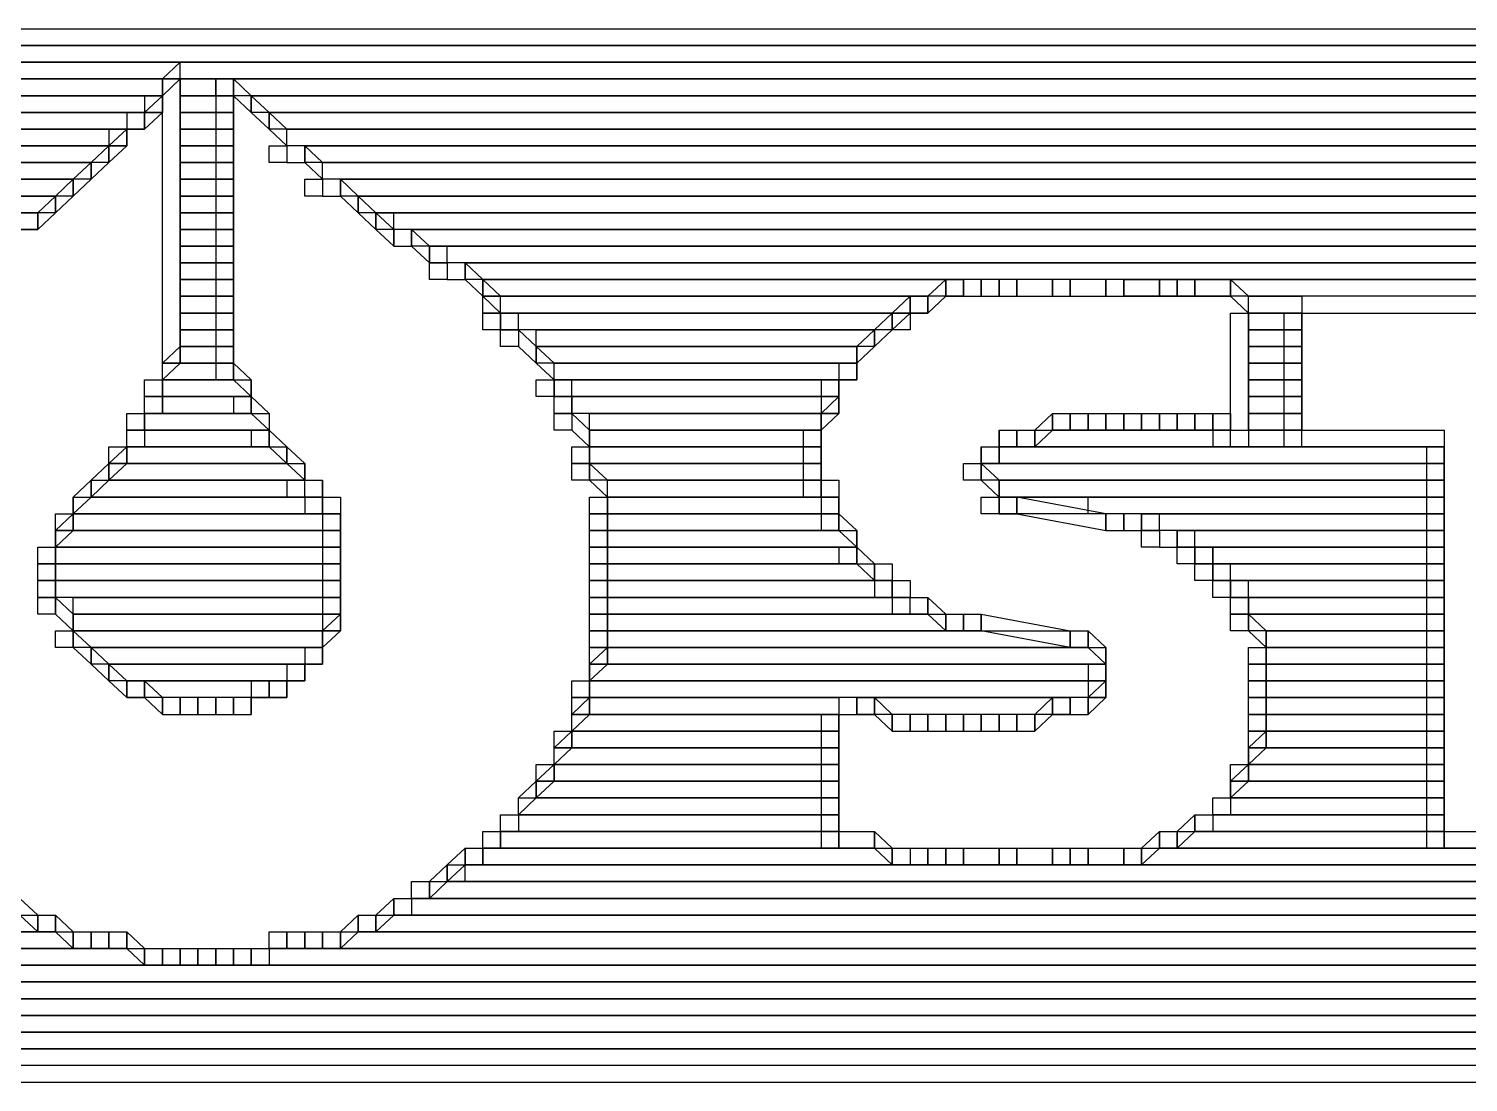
# Model space of a CAD drawing. Extents: x 0 to 841, y 0 to 594.
# Drawn here: x 665.33 to 682.17, y 97.95 to 110.28 of the extents above; entities that cross this region are included whole.
import ezdxf

# ---------------------------------------------------------------- set-up
doc = ezdxf.new("R2010")
doc.units = 0
doc.layers.add('1', color=7, linetype='Continuous')

msp = doc.modelspace()

# ---------------------------------------------------------------- linework, layer by layer
at = {"layer": '1'}
for points in [[(659.387, 110.283), (718.839, 110.283)], [(718.839, 110.087), (659.387, 110.087), (659.387, 110.283)], [(659.387, 110.087), (718.839, 110.087)], [(718.839, 109.891), (659.387, 109.891), (659.387, 110.087)], [(659.387, 109.891), (718.839, 109.891)], [(718.839, 109.695), (659.387, 109.695), (659.387, 109.891)], [(667.098, 109.891), (666.89, 109.695), (666.89, 109.499), (667.098, 109.695), (667.098, 109.891)], [(659.387, 109.695), (666.89, 109.695), (666.89, 109.499), (659.387, 109.499), (659.387, 109.695)], [(666.89, 106.366), (666.89, 109.695), (667.098, 109.695), (667.098, 106.366), (666.89, 106.366)], [(667.098, 109.695), (667.723, 109.695), (667.723, 109.499), (667.098, 109.499), (667.098, 109.695)], [(667.514, 109.499), (667.514, 109.695), (667.723, 109.695), (667.723, 109.499), (667.514, 109.499)], [(667.514, 109.695), (667.514, 106.366), (667.723, 106.366), (667.723, 109.695), (667.514, 109.695)], [(667.931, 109.499), (667.723, 109.695), (667.723, 109.499), (667.931, 109.304), (667.931, 109.499)], [(667.723, 109.695), (718.839, 109.695)], [(718.839, 109.499), (667.723, 109.499), (667.723, 109.695)], [(659.387, 109.499), (666.89, 109.499), (666.89, 109.304), (659.387, 109.304), (659.387, 109.499)], [(666.681, 109.499), (666.681, 109.304), (666.89, 109.304), (666.89, 109.499), (666.681, 109.499)], [(666.89, 109.499), (666.681, 109.304), (666.681, 109.108), (666.89, 109.304), (666.89, 109.499)], [(667.098, 109.499), (667.723, 109.499), (667.723, 109.304), (667.098, 109.304), (667.098, 109.499)], [(668.139, 109.304), (667.931, 109.499), (667.931, 109.304), (668.139, 109.108), (668.139, 109.304)], [(667.931, 109.499), (718.839, 109.499)], [(718.839, 109.304), (667.931, 109.304), (667.931, 109.499)], [(659.387, 109.304), (666.681, 109.304), (666.681, 109.108), (659.387, 109.108), (659.387, 109.304)], [(659.387, 109.304), (666.472, 109.304), (666.472, 109.108), (659.387, 109.108), (659.387, 109.304)], [(666.681, 109.304), (666.472, 109.304), (666.472, 109.108), (666.681, 109.108), (666.681, 109.304)], [(667.098, 109.304), (667.723, 109.304), (667.723, 109.108), (667.098, 109.108), (667.098, 109.304)], [(668.348, 109.108), (668.139, 109.304), (668.139, 109.108), (668.348, 108.912), (668.348, 109.108)], [(668.139, 109.304), (668.139, 109.304), (668.139, 109.108), (668.139, 109.108), (668.139, 109.304)], [(668.139, 109.304), (718.839, 109.304)], [(718.839, 109.108), (668.139, 109.108), (668.139, 109.304)], [(659.387, 109.108), (666.472, 109.108), (666.472, 108.912), (659.387, 108.912), (659.387, 109.108)], [(666.265, 109.108), (666.265, 108.912), (666.472, 108.912), (666.472, 109.108), (666.265, 109.108)], [(666.472, 109.108), (666.265, 108.912), (666.265, 108.717), (666.472, 108.912), (666.472, 109.108)], [(667.098, 109.108), (667.723, 109.108), (667.723, 108.912), (667.098, 108.912), (667.098, 109.108)], [(668.348, 109.108), (718.839, 109.108)], [(718.839, 108.912), (668.348, 108.912), (668.348, 109.108)], [(659.387, 108.912), (666.265, 108.912), (666.265, 108.717), (659.387, 108.717), (659.387, 108.912)], [(666.265, 108.912), (666.056, 108.717), (666.056, 108.52), (666.265, 108.717), (666.265, 108.912)], [(666.265, 108.912), (666.265, 108.912), (666.265, 108.717), (666.265, 108.717), (666.265, 108.912)], [(667.098, 108.912), (667.723, 108.912), (667.723, 108.717), (667.098, 108.717), (667.098, 108.912)], [(668.139, 108.717), (668.139, 108.912), (668.348, 108.912), (668.348, 108.717), (668.139, 108.717)], [(668.557, 108.912), (668.348, 108.912), (668.348, 108.717), (668.557, 108.717), (668.557, 108.912)], [(668.765, 108.717), (668.557, 108.912), (668.557, 108.717), (668.765, 108.52), (668.765, 108.717)], [(668.557, 108.912), (718.839, 108.912)], [(718.839, 108.717), (668.557, 108.717), (668.557, 108.912)], [(659.387, 108.717), (666.056, 108.717), (666.056, 108.52), (659.387, 108.52), (659.387, 108.717)], [(666.056, 108.717), (665.847, 108.52), (665.847, 108.324), (666.056, 108.52), (666.056, 108.717)], [(667.098, 108.717), (667.723, 108.717), (667.723, 108.52), (667.098, 108.52), (667.098, 108.717)], [(668.765, 108.717), (718.839, 108.717)], [(718.839, 108.52), (668.765, 108.52), (668.765, 108.717)], [(659.387, 108.52), (665.847, 108.52), (665.847, 108.324), (659.387, 108.324), (659.387, 108.52)], [(665.847, 108.52), (665.639, 108.324), (665.639, 108.129), (665.847, 108.324), (665.847, 108.52)], [(665.847, 108.52), (665.847, 108.52), (665.847, 108.324), (665.847, 108.324), (665.847, 108.52)], [(667.098, 108.52), (667.723, 108.52), (667.723, 108.324), (667.098, 108.324), (667.098, 108.52)], [(668.557, 108.324), (668.557, 108.52), (668.765, 108.52), (668.765, 108.324), (668.557, 108.324)], [(668.973, 108.52), (668.765, 108.52), (668.765, 108.324), (668.973, 108.324), (668.973, 108.52)], [(669.182, 108.324), (668.973, 108.52), (668.973, 108.324), (669.182, 108.129), (669.182, 108.324)], [(668.973, 108.52), (718.839, 108.52)], [(718.839, 108.324), (668.973, 108.324), (668.973, 108.52)], [(659.387, 108.324), (665.639, 108.324), (665.639, 108.129), (659.387, 108.129), (659.387, 108.324)], [(665.639, 108.324), (665.431, 108.129), (665.431, 107.933), (665.639, 108.129), (665.639, 108.324)], [(667.098, 108.324), (667.723, 108.324), (667.723, 108.129), (667.098, 108.129), (667.098, 108.324)], [(669.39, 108.129), (669.182, 108.324), (669.182, 108.129), (669.39, 107.933), (669.39, 108.129)], [(669.182, 108.324), (718.839, 108.324)], [(718.839, 108.129), (669.182, 108.129), (669.182, 108.324)], [(659.387, 108.129), (665.431, 108.129), (665.431, 107.933), (659.387, 107.933), (659.387, 108.129)], [(665.431, 108.129), (665.222, 108.129), (665.222, 107.933), (665.431, 107.933), (665.431, 108.129)], [(667.098, 108.129), (667.723, 108.129), (667.723, 107.933), (667.098, 107.933), (667.098, 108.129)], [(669.598, 107.933), (669.39, 108.129), (669.39, 107.933), (669.598, 107.737), (669.598, 107.933)], [(669.39, 108.129), (669.39, 108.129), (669.39, 107.933), (669.39, 107.933), (669.39, 108.129)], [(669.39, 108.129), (718.839, 108.129)], [(718.839, 107.933), (669.39, 107.933), (669.39, 108.129)], [(669.598, 108.129), (718.839, 108.129)], [(718.839, 107.933), (669.598, 107.933), (669.598, 108.129)], [(667.098, 107.933), (667.723, 107.933), (667.723, 107.737), (667.098, 107.737), (667.098, 107.933)], [(669.807, 107.933), (669.598, 107.933), (669.598, 107.737), (669.807, 107.737), (669.807, 107.933)], [(670.015, 107.737), (669.807, 107.933), (669.807, 107.737), (670.015, 107.541), (670.015, 107.737)], [(669.807, 107.933), (718.839, 107.933)], [(718.839, 107.737), (669.807, 107.737), (669.807, 107.933)], [(667.098, 107.737), (667.723, 107.737), (667.723, 107.541), (667.098, 107.541), (667.098, 107.737)], [(670.224, 107.737), (670.015, 107.737), (670.015, 107.541), (670.224, 107.541), (670.224, 107.737)], [(670.015, 107.737), (670.015, 107.737), (670.015, 107.541), (670.015, 107.541), (670.015, 107.737)], [(670.015, 107.737), (718.839, 107.737)], [(718.839, 107.541), (670.015, 107.541), (670.015, 107.737)], [(667.098, 107.541), (667.723, 107.541), (667.723, 107.346), (667.098, 107.346), (667.098, 107.541)], [(670.015, 107.346), (670.015, 107.541), (670.224, 107.541), (670.224, 107.346), (670.015, 107.346)], [(670.432, 107.541), (670.224, 107.541), (670.224, 107.346), (670.432, 107.346), (670.432, 107.541)], [(670.64, 107.346), (670.432, 107.541), (670.432, 107.346), (670.64, 107.15), (670.64, 107.346)], [(670.432, 107.541), (718.839, 107.541)], [(718.839, 107.346), (670.432, 107.346), (670.432, 107.541)], [(667.098, 107.346), (667.723, 107.346), (667.723, 107.15), (667.098, 107.15), (667.098, 107.346)], [(670.849, 107.15), (670.64, 107.346), (670.64, 107.15), (670.849, 106.954), (670.849, 107.15)], [(670.64, 107.346), (670.64, 107.346), (670.64, 107.15), (670.64, 107.15), (670.64, 107.346)], [(670.64, 107.346), (676.267, 107.346), (676.267, 107.15), (670.64, 107.15), (670.64, 107.346)], [(676.058, 107.346), (675.85, 107.15), (675.85, 106.954), (676.058, 107.15), (676.058, 107.346)], [(676.267, 107.346), (676.058, 107.346), (676.058, 107.15), (676.267, 107.15), (676.267, 107.346)], [(676.058, 107.346), (676.058, 107.346), (676.058, 107.15), (676.058, 107.15), (676.058, 107.346)], [(676.475, 107.346), (676.267, 107.346), (676.267, 107.15), (676.475, 107.15), (676.475, 107.346)], [(676.267, 107.346), (676.267, 107.346), (676.267, 107.15), (676.267, 107.15), (676.267, 107.346)], [(676.683, 107.346), (676.475, 107.346), (676.475, 107.15), (676.683, 107.15), (676.683, 107.346)], [(676.892, 107.346), (676.683, 107.346), (676.683, 107.15), (676.892, 107.15), (676.892, 107.346)], [(677.309, 107.346), (676.892, 107.346), (676.892, 107.15), (677.309, 107.15), (677.309, 107.346)], [(677.517, 107.346), (677.309, 107.346), (677.309, 107.15), (677.517, 107.15), (677.517, 107.346)], [(677.934, 107.346), (677.517, 107.346), (677.517, 107.15), (677.934, 107.15), (677.934, 107.346)], [(678.143, 107.346), (677.934, 107.346), (677.934, 107.15), (678.143, 107.15), (678.143, 107.346)], [(678.559, 107.346), (678.143, 107.346), (678.143, 107.15), (678.559, 107.15), (678.559, 107.346)], [(678.143, 107.346), (718.839, 107.346)], [(718.839, 107.15), (678.143, 107.15), (678.143, 107.346)], [(678.768, 107.346), (678.559, 107.346), (678.559, 107.15), (678.768, 107.15), (678.768, 107.346)], [(678.976, 107.346), (678.768, 107.346), (678.768, 107.15), (678.976, 107.15), (678.976, 107.346)], [(679.392, 107.346), (678.976, 107.346), (678.976, 107.15), (679.392, 107.15), (679.392, 107.346)], [(679.601, 107.15), (679.392, 107.346), (679.392, 107.15), (679.601, 106.954), (679.601, 107.15)], [(667.098, 107.15), (667.723, 107.15), (667.723, 106.954), (667.098, 106.954), (667.098, 107.15)], [(670.64, 107.15), (675.85, 107.15), (675.85, 106.954), (670.64, 106.954), (670.64, 107.15)], [(675.642, 107.15), (675.433, 106.954), (675.433, 106.758), (675.642, 106.954), (675.642, 107.15)], [(675.85, 107.15), (675.642, 107.15), (675.642, 106.954), (675.85, 106.954), (675.85, 107.15)], [(675.642, 107.15), (675.642, 107.15), (675.642, 106.954), (675.642, 106.954), (675.642, 107.15)], [(675.85, 107.15), (675.85, 107.15), (675.85, 106.954), (675.85, 106.954), (675.85, 107.15)], [(679.601, 107.15), (680.226, 107.15), (680.226, 106.954), (679.601, 106.954), (679.601, 107.15)], [(685.019, 107.15), (680.226, 107.15), (680.226, 106.954), (685.019, 106.954), (685.019, 107.15)], [(667.098, 106.954), (667.723, 106.954), (667.723, 106.758), (667.098, 106.758), (667.098, 106.954)], [(670.64, 106.758), (670.64, 106.954), (670.849, 106.954), (670.849, 106.758), (670.64, 106.758)], [(671.057, 106.954), (670.849, 106.954), (670.849, 106.758), (671.057, 106.758), (671.057, 106.954)], [(670.849, 106.954), (675.642, 106.954), (675.642, 106.758), (670.849, 106.758), (670.849, 106.954)], [(671.057, 106.954), (675.433, 106.954), (675.433, 106.758), (671.057, 106.758), (671.057, 106.954)], [(675.433, 106.954), (675.225, 106.758), (675.225, 106.562), (675.433, 106.758), (675.433, 106.954)], [(675.433, 106.954), (675.433, 106.954), (675.433, 106.758), (675.433, 106.758), (675.433, 106.954)], [(679.392, 105.387), (679.392, 106.954), (679.601, 106.954), (679.601, 105.387), (679.392, 105.387)], [(679.601, 106.954), (680.226, 106.954), (680.226, 106.758), (679.601, 106.758), (679.601, 106.954)], [(680.017, 106.954), (680.017, 105.387), (680.226, 105.387), (680.226, 106.954), (680.017, 106.954)], [(667.098, 106.758), (667.723, 106.758), (667.723, 106.562), (667.098, 106.562), (667.098, 106.758)], [(670.849, 106.562), (670.849, 106.758), (671.057, 106.758), (671.057, 106.562), (670.849, 106.562)], [(671.265, 106.562), (671.057, 106.758), (671.057, 106.562), (671.265, 106.366), (671.265, 106.562)], [(671.265, 106.758), (675.225, 106.758), (675.225, 106.562), (671.265, 106.562), (671.265, 106.758)], [(675.225, 106.758), (675.017, 106.562), (675.017, 106.366), (675.225, 106.562), (675.225, 106.758)], [(675.225, 106.758), (675.225, 106.758), (675.225, 106.562), (675.225, 106.562), (675.225, 106.758)], [(679.601, 106.758), (680.226, 106.758), (680.226, 106.562), (679.601, 106.562), (679.601, 106.758)], [(666.89, 106.366), (667.098, 106.562), (667.098, 106.366), (666.89, 106.17), (666.89, 106.366)], [(667.098, 106.562), (667.098, 106.562), (667.098, 106.366), (667.098, 106.366), (667.098, 106.562)], [(667.098, 106.562), (667.723, 106.562), (667.723, 106.366), (667.098, 106.366), (667.098, 106.562)], [(667.723, 106.562), (667.723, 106.562), (667.723, 106.366), (667.723, 106.366), (667.723, 106.562)], [(671.474, 106.366), (671.265, 106.562), (671.265, 106.366), (671.474, 106.17), (671.474, 106.366)], [(671.265, 106.562), (671.265, 106.562), (671.265, 106.366), (671.265, 106.366), (671.265, 106.562)], [(671.265, 106.562), (675.017, 106.562), (675.017, 106.366), (671.265, 106.366), (671.265, 106.562)], [(675.017, 106.562), (675.017, 106.562), (675.017, 106.366), (675.017, 106.366), (675.017, 106.562)], [(679.601, 106.562), (680.226, 106.562), (680.226, 106.366), (679.601, 106.366), (679.601, 106.562)], [(666.89, 106.366), (667.723, 106.366), (667.723, 106.17), (666.89, 106.17), (666.89, 106.366)], [(667.514, 106.366), (667.514, 106.17), (667.723, 106.17), (667.723, 106.366), (667.514, 106.366)], [(667.723, 106.366), (667.931, 106.17), (667.931, 105.975), (667.723, 106.17), (667.723, 106.366)], [(671.474, 106.366), (675.017, 106.366), (675.017, 106.17), (671.474, 106.17), (671.474, 106.366)], [(674.808, 106.366), (674.808, 106.17), (675.017, 106.17), (675.017, 106.366), (674.808, 106.366)], [(675.017, 106.366), (674.808, 106.366), (674.808, 106.17), (675.017, 106.17), (675.017, 106.366)], [(679.601, 106.366), (680.226, 106.366), (680.226, 106.17), (679.601, 106.17), (679.601, 106.366)], [(666.681, 105.975), (666.681, 106.17), (666.89, 106.17), (666.89, 105.975), (666.681, 105.975)], [(666.89, 106.17), (666.89, 106.17), (666.89, 105.975), (666.89, 105.975), (666.89, 106.17)], [(666.89, 106.17), (667.931, 106.17), (667.931, 105.975), (666.89, 105.975), (666.89, 106.17)], [(667.931, 106.17), (667.931, 106.17), (667.931, 105.975), (667.931, 105.975), (667.931, 106.17)], [(671.265, 105.975), (671.265, 106.17), (671.474, 106.17), (671.474, 105.975), (671.265, 105.975)], [(671.682, 106.17), (671.474, 106.17), (671.474, 105.975), (671.682, 105.975), (671.682, 106.17)], [(671.474, 106.17), (674.808, 106.17), (674.808, 105.975), (671.474, 105.975), (671.474, 106.17)], [(674.6, 106.17), (674.6, 105.975), (674.808, 105.975), (674.808, 106.17), (674.6, 106.17)], [(674.808, 106.17), (674.808, 106.17), (674.808, 105.975), (674.808, 105.975), (674.808, 106.17)], [(679.601, 106.17), (680.226, 106.17), (680.226, 105.975), (679.601, 105.975), (679.601, 106.17)], [(666.681, 105.975), (666.89, 105.975), (666.89, 105.779), (666.681, 105.779), (666.681, 105.975)], [(666.681, 105.779), (666.681, 105.975), (666.89, 105.975), (666.89, 105.779), (666.681, 105.779)], [(666.681, 105.975), (667.931, 105.975), (667.931, 105.779), (666.681, 105.779), (666.681, 105.975)], [(666.89, 105.975), (667.931, 105.975), (667.931, 105.779), (666.89, 105.779), (666.89, 105.975)], [(667.723, 105.975), (667.723, 105.779), (667.931, 105.779), (667.931, 105.975), (667.723, 105.975)], [(667.931, 105.975), (667.931, 105.975), (667.931, 105.779), (667.931, 105.779), (667.931, 105.975)], [(667.931, 105.975), (668.139, 105.779), (668.139, 105.583), (667.931, 105.779), (667.931, 105.975)], [(671.474, 105.779), (671.474, 105.975), (671.682, 105.975), (671.682, 105.779), (671.474, 105.779)], [(671.682, 105.975), (674.808, 105.975), (674.808, 105.779), (671.682, 105.779), (671.682, 105.975)], [(674.6, 105.975), (674.6, 105.779), (674.808, 105.779), (674.808, 105.975), (674.6, 105.975)], [(674.808, 105.975), (674.6, 105.779), (674.6, 105.583), (674.808, 105.779), (674.808, 105.975)], [(674.808, 105.975), (674.808, 105.975), (674.808, 105.779), (674.808, 105.779), (674.808, 105.975)], [(679.601, 105.975), (680.226, 105.975), (680.226, 105.779), (679.601, 105.779), (679.601, 105.975)], [(666.472, 105.583), (666.472, 105.779), (666.681, 105.779), (666.681, 105.583), (666.472, 105.583)], [(666.681, 105.779), (668.139, 105.779), (668.139, 105.583), (666.681, 105.583), (666.681, 105.779)], [(671.474, 105.583), (671.474, 105.779), (671.682, 105.779), (671.682, 105.583), (671.474, 105.583)], [(671.891, 105.583), (671.682, 105.779), (671.682, 105.583), (671.891, 105.387), (671.891, 105.583)], [(671.891, 105.779), (674.6, 105.779), (674.6, 105.583), (671.891, 105.583), (671.891, 105.779)], [(674.6, 105.779), (674.6, 105.779), (674.6, 105.583), (674.6, 105.583), (674.6, 105.779)], [(677.1, 105.583), (677.309, 105.779), (677.309, 105.583), (677.1, 105.387), (677.1, 105.583)], [(677.309, 105.779), (677.517, 105.779), (677.517, 105.583), (677.309, 105.583), (677.309, 105.779)], [(677.309, 105.779), (679.184, 105.779), (679.184, 105.583), (677.309, 105.583), (677.309, 105.779)], [(677.517, 105.779), (677.517, 105.779), (677.517, 105.583), (677.517, 105.583), (677.517, 105.779)], [(677.517, 105.779), (677.725, 105.779), (677.725, 105.583), (677.517, 105.583), (677.517, 105.779)], [(677.725, 105.779), (677.934, 105.779), (677.934, 105.583), (677.725, 105.583), (677.725, 105.779)], [(677.934, 105.779), (678.143, 105.779), (678.143, 105.583), (677.934, 105.583), (677.934, 105.779)], [(678.143, 105.779), (678.35, 105.779), (678.35, 105.583), (678.143, 105.583), (678.143, 105.779)], [(678.35, 105.779), (678.35, 105.779), (678.35, 105.583), (678.35, 105.583), (678.35, 105.779)], [(678.35, 105.779), (678.559, 105.779), (678.559, 105.583), (678.35, 105.583), (678.35, 105.779)], [(678.559, 105.779), (678.768, 105.779), (678.768, 105.583), (678.559, 105.583), (678.559, 105.779)], [(678.768, 105.779), (678.976, 105.779), (678.976, 105.583), (678.768, 105.583), (678.768, 105.779)], [(678.976, 105.779), (679.184, 105.779), (679.184, 105.583), (678.976, 105.583), (678.976, 105.779)], [(679.184, 105.779), (679.392, 105.779), (679.392, 105.583), (679.184, 105.583), (679.184, 105.779)], [(679.601, 105.779), (680.226, 105.779), (680.226, 105.583), (679.601, 105.583), (679.601, 105.779)], [(666.472, 105.583), (666.681, 105.583), (666.681, 105.387), (666.472, 105.387), (666.472, 105.583)], [(666.472, 105.387), (666.472, 105.583), (666.681, 105.583), (666.681, 105.387), (666.472, 105.387)], [(666.472, 105.583), (668.139, 105.583), (668.139, 105.387), (666.472, 105.387), (666.472, 105.583)], [(667.931, 105.583), (667.931, 105.387), (668.139, 105.387), (668.139, 105.583), (667.931, 105.583)], [(668.139, 105.583), (668.139, 105.583), (668.139, 105.387), (668.139, 105.387), (668.139, 105.583)], [(668.139, 105.583), (668.348, 105.387), (668.348, 105.191), (668.139, 105.387), (668.139, 105.583)], [(671.891, 105.583), (671.891, 105.583), (671.891, 105.387), (671.891, 105.387), (671.891, 105.583)], [(671.891, 105.583), (674.6, 105.583), (674.6, 105.387), (671.891, 105.387), (671.891, 105.583)], [(674.391, 105.583), (674.391, 105.387), (674.6, 105.387), (674.6, 105.583), (674.391, 105.583)], [(676.683, 105.583), (676.683, 105.583), (676.683, 105.387), (676.683, 105.387), (676.683, 105.583)], [(676.683, 105.583), (676.892, 105.583), (676.892, 105.387), (676.683, 105.387), (676.683, 105.583)], [(676.683, 105.583), (681.893, 105.583), (681.893, 105.387), (676.683, 105.387), (676.683, 105.583)], [(676.892, 105.583), (676.892, 105.583), (676.892, 105.387), (676.892, 105.387), (676.892, 105.583)], [(676.892, 105.583), (677.1, 105.583), (677.1, 105.387), (676.892, 105.387), (676.892, 105.583)], [(679.184, 105.583), (679.184, 105.387), (679.392, 105.387), (679.392, 105.583), (679.184, 105.583)], [(679.392, 105.583), (679.601, 105.583), (679.601, 105.387), (679.392, 105.387), (679.392, 105.583)], [(680.226, 105.583), (681.893, 105.583), (681.893, 105.387), (680.226, 105.387), (680.226, 105.583)], [(666.265, 105.191), (666.472, 105.387), (666.472, 105.191), (666.265, 104.995), (666.265, 105.191)], [(666.265, 105.191), (666.265, 105.387), (666.472, 105.387), (666.472, 105.191), (666.265, 105.191)], [(666.472, 105.387), (666.472, 105.387), (666.472, 105.191), (666.472, 105.191), (666.472, 105.387)], [(666.472, 105.387), (668.348, 105.387), (668.348, 105.191), (666.472, 105.191), (666.472, 105.387)], [(668.348, 105.387), (668.348, 105.387), (668.348, 105.191), (668.348, 105.191), (668.348, 105.387)], [(668.348, 105.387), (668.557, 105.191), (668.557, 104.995), (668.348, 105.191), (668.348, 105.387)], [(671.682, 105.191), (671.682, 105.387), (671.891, 105.387), (671.891, 105.191), (671.682, 105.191)], [(671.891, 105.387), (674.6, 105.387), (674.6, 105.191), (671.891, 105.191), (671.891, 105.387)], [(674.391, 105.387), (674.391, 105.191), (674.6, 105.191), (674.6, 105.387), (674.391, 105.387)], [(674.6, 105.387), (674.6, 105.387), (674.6, 105.191), (674.6, 105.191), (674.6, 105.387)], [(676.475, 105.387), (676.475, 105.387), (676.475, 105.191), (676.475, 105.191), (676.475, 105.387)], [(676.475, 105.387), (676.683, 105.387), (676.683, 105.191), (676.475, 105.191), (676.475, 105.387)], [(676.475, 105.191), (676.475, 105.387), (676.683, 105.387), (676.683, 105.191), (676.475, 105.191)], [(676.683, 105.387), (676.683, 105.387), (676.683, 105.191), (676.683, 105.191), (676.683, 105.387)], [(676.683, 105.387), (681.893, 105.387), (681.893, 105.191), (676.683, 105.191), (676.683, 105.387)], [(681.685, 105.387), (681.685, 100.687), (681.893, 100.687), (681.893, 105.387), (681.685, 105.387)], [(666.056, 104.995), (666.265, 105.191), (666.265, 104.995), (666.056, 104.799), (666.056, 104.995)], [(666.265, 105.191), (666.265, 105.191), (666.265, 104.995), (666.265, 104.995), (666.265, 105.191)], [(666.265, 105.191), (668.557, 105.191), (668.557, 104.995), (666.265, 104.995), (666.265, 105.191)], [(668.557, 105.191), (668.557, 105.191), (668.557, 104.995), (668.557, 104.995), (668.557, 105.191)], [(671.682, 104.995), (671.682, 105.191), (671.891, 105.191), (671.891, 104.995), (671.682, 104.995)], [(672.099, 104.995), (671.891, 105.191), (671.891, 104.995), (672.099, 104.799), (672.099, 104.995)], [(671.891, 105.191), (674.6, 105.191), (674.6, 104.995), (671.891, 104.995), (671.891, 105.191)], [(674.391, 105.191), (674.391, 104.995), (674.6, 104.995), (674.6, 105.191), (674.391, 105.191)], [(674.6, 105.191), (674.6, 105.191), (674.6, 104.995), (674.6, 104.995), (674.6, 105.191)], [(676.267, 104.995), (676.267, 105.191), (676.475, 105.191), (676.475, 104.995), (676.267, 104.995)], [(676.683, 104.995), (676.475, 105.191), (676.475, 104.995), (676.683, 104.799), (676.683, 104.995)], [(676.475, 105.191), (676.475, 105.191), (676.475, 104.995), (676.475, 104.995), (676.475, 105.191)], [(676.475, 105.191), (681.893, 105.191), (681.893, 104.995), (676.475, 104.995), (676.475, 105.191)], [(665.847, 104.799), (666.056, 104.995), (666.056, 104.799), (665.847, 104.604), (665.847, 104.799)], [(666.056, 104.995), (666.056, 104.995), (666.056, 104.799), (666.056, 104.799), (666.056, 104.995)], [(666.056, 104.995), (668.765, 104.995), (668.765, 104.799), (666.056, 104.799), (666.056, 104.995)], [(668.348, 104.995), (668.348, 104.799), (668.557, 104.799), (668.557, 104.995), (668.348, 104.995)], [(668.557, 104.995), (668.765, 104.995), (668.765, 104.799), (668.557, 104.799), (668.557, 104.995)], [(668.765, 104.995), (668.765, 104.995), (668.765, 104.799), (668.765, 104.799), (668.765, 104.995)], [(672.099, 104.995), (674.6, 104.995), (674.6, 104.799), (672.099, 104.799), (672.099, 104.995)], [(674.391, 104.995), (674.391, 104.799), (674.6, 104.799), (674.6, 104.995), (674.391, 104.995)], [(674.6, 104.995), (674.808, 104.995), (674.808, 104.799), (674.6, 104.799), (674.6, 104.995)], [(676.683, 104.995), (676.683, 104.995), (676.683, 104.799), (676.683, 104.799), (676.683, 104.995)], [(676.683, 104.995), (681.893, 104.995), (681.893, 104.799), (676.683, 104.799), (676.683, 104.995)], [(665.847, 104.799), (665.847, 104.799), (665.847, 104.604), (665.847, 104.604), (665.847, 104.799)], [(665.847, 104.799), (668.765, 104.799), (668.765, 104.604), (665.847, 104.604), (665.847, 104.799)], [(665.847, 104.799), (668.973, 104.799), (668.973, 104.604), (665.847, 104.604), (665.847, 104.799)], [(668.557, 104.799), (668.557, 104.604), (668.765, 104.604), (668.765, 104.799), (668.557, 104.799)], [(668.765, 104.799), (668.765, 104.799), (668.765, 104.604), (668.765, 104.604), (668.765, 104.799)], [(668.765, 104.799), (668.973, 104.799), (668.973, 104.604), (668.765, 104.604), (668.765, 104.799)], [(671.891, 104.604), (671.891, 104.799), (672.099, 104.799), (672.099, 104.604), (671.891, 104.604)], [(672.099, 104.799), (674.808, 104.799), (674.808, 104.604), (672.099, 104.604), (672.099, 104.799)], [(674.6, 104.799), (674.6, 104.604), (674.808, 104.604), (674.808, 104.799), (674.6, 104.799)], [(674.808, 104.799), (674.808, 104.799), (674.808, 104.604), (674.808, 104.604), (674.808, 104.799)], [(676.475, 104.604), (676.475, 104.799), (676.683, 104.799), (676.683, 104.604), (676.475, 104.604)], [(676.892, 104.799), (676.683, 104.799), (676.683, 104.604), (676.892, 104.604), (676.892, 104.799)], [(676.683, 104.799), (681.893, 104.799), (681.893, 104.604), (676.683, 104.604), (676.683, 104.799)], [(677.934, 104.604), (676.892, 104.799), (676.892, 104.604), (677.934, 104.408), (677.934, 104.604)], [(676.892, 104.799), (676.892, 104.799), (676.892, 104.604), (676.892, 104.604), (676.892, 104.799)], [(677.725, 104.799), (681.893, 104.799), (681.893, 104.604), (677.725, 104.604), (677.725, 104.799)], [(665.639, 104.408), (665.847, 104.604), (665.847, 104.408), (665.639, 104.212), (665.639, 104.408)], [(665.639, 104.408), (665.639, 104.604), (665.847, 104.604), (665.847, 104.408), (665.639, 104.408)], [(665.847, 104.604), (665.847, 104.604), (665.847, 104.408), (665.847, 104.408), (665.847, 104.604)], [(665.847, 104.604), (668.973, 104.604), (668.973, 104.408), (665.847, 104.408), (665.847, 104.604)], [(668.765, 104.604), (668.765, 104.408), (668.973, 104.408), (668.973, 104.604), (668.765, 104.604)], [(668.973, 104.604), (668.973, 104.604), (668.973, 104.408), (668.973, 104.408), (668.973, 104.604)], [(671.891, 104.408), (671.891, 104.604), (672.099, 104.604), (672.099, 104.408), (671.891, 104.408)], [(672.099, 104.604), (672.099, 104.604), (672.099, 104.408), (672.099, 104.408), (672.099, 104.604)], [(672.099, 104.604), (674.808, 104.604), (674.808, 104.408), (672.099, 104.408), (672.099, 104.604)], [(674.6, 104.604), (674.6, 104.408), (674.808, 104.408), (674.808, 104.604), (674.6, 104.604)], [(674.808, 104.604), (674.808, 104.604), (674.808, 104.408), (674.808, 104.408), (674.808, 104.604)], [(674.808, 104.604), (675.017, 104.408), (675.017, 104.212), (674.808, 104.408), (674.808, 104.604)], [(678.143, 104.604), (677.934, 104.604), (677.934, 104.408), (678.143, 104.408), (678.143, 104.604)], [(678.35, 104.604), (678.143, 104.604), (678.143, 104.408), (678.35, 104.408), (678.35, 104.604)], [(678.143, 104.604), (678.143, 104.604), (678.143, 104.408), (678.143, 104.408), (678.143, 104.604)], [(678.559, 104.604), (678.35, 104.604), (678.35, 104.408), (678.559, 104.408), (678.559, 104.604)], [(678.35, 104.604), (678.35, 104.604), (678.35, 104.408), (678.35, 104.408), (678.35, 104.604)], [(678.35, 104.604), (681.893, 104.604), (681.893, 104.408), (678.35, 104.408), (678.35, 104.604)], [(665.639, 104.408), (665.639, 104.408), (665.639, 104.212), (665.639, 104.212), (665.639, 104.408)], [(665.639, 104.408), (668.973, 104.408), (668.973, 104.212), (665.639, 104.212), (665.639, 104.408)], [(668.765, 104.408), (668.765, 104.212), (668.973, 104.212), (668.973, 104.408), (668.765, 104.408)], [(668.973, 104.408), (668.973, 104.408), (668.973, 104.212), (668.973, 104.212), (668.973, 104.408)], [(671.891, 104.212), (671.891, 104.408), (672.099, 104.408), (672.099, 104.212), (671.891, 104.212)], [(672.099, 104.408), (675.017, 104.408), (675.017, 104.212), (672.099, 104.212), (672.099, 104.408)], [(675.017, 104.408), (675.017, 104.408), (675.017, 104.212), (675.017, 104.212), (675.017, 104.408)], [(678.35, 104.212), (678.35, 104.408), (678.559, 104.408), (678.559, 104.212), (678.35, 104.212)], [(678.768, 104.408), (678.559, 104.408), (678.559, 104.212), (678.768, 104.212), (678.768, 104.408)], [(678.976, 104.408), (678.768, 104.408), (678.768, 104.212), (678.976, 104.212), (678.976, 104.408)], [(678.768, 104.408), (678.768, 104.408), (678.768, 104.212), (678.768, 104.212), (678.768, 104.408)], [(678.768, 104.408), (681.893, 104.408), (681.893, 104.212), (678.768, 104.212), (678.768, 104.408)], [(665.431, 104.017), (665.431, 104.212), (665.639, 104.212), (665.639, 104.017), (665.431, 104.017)], [(665.639, 104.212), (665.639, 104.212), (665.639, 104.017), (665.639, 104.017), (665.639, 104.212)], [(665.639, 104.212), (668.973, 104.212), (668.973, 104.017), (665.639, 104.017), (665.639, 104.212)], [(668.765, 104.212), (668.765, 104.017), (668.973, 104.017), (668.973, 104.212), (668.765, 104.212)], [(668.973, 104.212), (668.973, 104.212), (668.973, 104.017), (668.973, 104.017), (668.973, 104.212)], [(671.891, 104.017), (671.891, 104.212), (672.099, 104.212), (672.099, 104.017), (671.891, 104.017)], [(672.099, 104.212), (675.017, 104.212), (675.017, 104.017), (672.099, 104.017), (672.099, 104.212)], [(674.808, 104.212), (674.808, 104.017), (675.017, 104.017), (675.017, 104.212), (674.808, 104.212)], [(675.017, 104.212), (675.017, 104.212), (675.017, 104.017), (675.017, 104.017), (675.017, 104.212)], [(675.017, 104.212), (675.225, 104.017), (675.225, 103.82), (675.017, 104.017), (675.017, 104.212)], [(678.768, 104.017), (678.768, 104.212), (678.976, 104.212), (678.976, 104.017), (678.768, 104.017)], [(679.184, 104.212), (678.976, 104.212), (678.976, 104.017), (679.184, 104.017), (679.184, 104.212)], [(678.976, 104.212), (681.893, 104.212), (681.893, 104.017), (678.976, 104.017), (678.976, 104.212)], [(679.184, 104.212), (679.184, 104.212), (679.184, 104.017), (679.184, 104.017), (679.184, 104.212)], [(665.431, 103.82), (665.431, 104.017), (665.639, 104.017), (665.639, 103.82), (665.431, 103.82)], [(665.639, 104.017), (665.639, 104.017), (665.639, 103.82), (665.639, 103.82), (665.639, 104.017)], [(665.639, 104.017), (668.973, 104.017), (668.973, 103.82), (665.639, 103.82), (665.639, 104.017)], [(668.765, 104.017), (668.765, 103.82), (668.973, 103.82), (668.973, 104.017), (668.765, 104.017)], [(668.973, 104.017), (668.973, 104.017), (668.973, 103.82), (668.973, 103.82), (668.973, 104.017)], [(671.891, 103.82), (671.891, 104.017), (672.099, 104.017), (672.099, 103.82), (671.891, 103.82)], [(672.099, 104.017), (675.225, 104.017), (675.225, 103.82), (672.099, 103.82), (672.099, 104.017)], [(675.225, 104.017), (675.225, 104.017), (675.225, 103.82), (675.225, 103.82), (675.225, 104.017)], [(675.225, 104.017), (675.433, 104.017), (675.433, 103.82), (675.225, 103.82), (675.225, 104.017)], [(678.976, 103.82), (678.976, 104.017), (679.184, 104.017), (679.184, 103.82), (678.976, 103.82)], [(679.392, 104.017), (679.184, 104.017), (679.184, 103.82), (679.392, 103.82), (679.392, 104.017)], [(679.184, 104.017), (681.893, 104.017), (681.893, 103.82), (679.184, 103.82), (679.184, 104.017)], [(665.431, 103.624), (665.431, 103.82), (665.639, 103.82), (665.639, 103.624), (665.431, 103.624)], [(665.639, 103.82), (665.639, 103.82), (665.639, 103.624), (665.639, 103.624), (665.639, 103.82)], [(665.639, 103.82), (668.973, 103.82), (668.973, 103.624), (665.639, 103.624), (665.639, 103.82)], [(668.765, 103.82), (668.765, 103.624), (668.973, 103.624), (668.973, 103.82), (668.765, 103.82)], [(668.973, 103.82), (668.973, 103.82), (668.973, 103.624), (668.973, 103.624), (668.973, 103.82)], [(671.891, 103.624), (671.891, 103.82), (672.099, 103.82), (672.099, 103.624), (671.891, 103.624)], [(672.099, 103.82), (675.433, 103.82), (675.433, 103.624), (672.099, 103.624), (672.099, 103.82)], [(672.099, 103.82), (675.642, 103.82), (675.642, 103.624), (672.099, 103.624), (672.099, 103.82)], [(675.225, 103.82), (675.225, 103.624), (675.433, 103.624), (675.433, 103.82), (675.225, 103.82)], [(675.433, 103.82), (675.433, 103.82), (675.433, 103.624), (675.433, 103.624), (675.433, 103.82)], [(675.433, 103.82), (675.642, 103.82), (675.642, 103.624), (675.433, 103.624), (675.433, 103.82)], [(679.184, 103.624), (679.184, 103.82), (679.392, 103.82), (679.392, 103.624), (679.184, 103.624)], [(679.601, 103.82), (679.392, 103.82), (679.392, 103.624), (679.601, 103.624), (679.601, 103.82)], [(679.392, 103.82), (679.392, 103.82), (679.392, 103.624), (679.392, 103.624), (679.392, 103.82)], [(679.392, 103.82), (681.893, 103.82), (681.893, 103.624), (679.392, 103.624), (679.392, 103.82)], [(679.601, 103.82), (681.893, 103.82), (681.893, 103.624), (679.601, 103.624), (679.601, 103.82)], [(665.431, 103.428), (665.431, 103.624), (665.639, 103.624), (665.639, 103.428), (665.431, 103.428)], [(665.847, 103.428), (665.639, 103.624), (665.639, 103.428), (665.847, 103.233), (665.847, 103.428)], [(665.639, 103.624), (665.639, 103.624), (665.639, 103.428), (665.639, 103.428), (665.639, 103.624)], [(665.847, 103.624), (668.973, 103.624), (668.973, 103.428), (665.847, 103.428), (665.847, 103.624)], [(668.765, 103.624), (668.765, 103.428), (668.973, 103.428), (668.973, 103.624), (668.765, 103.624)], [(668.973, 103.624), (668.973, 103.624), (668.973, 103.428), (668.973, 103.428), (668.973, 103.624)], [(671.891, 103.428), (671.891, 103.624), (672.099, 103.624), (672.099, 103.428), (671.891, 103.428)], [(672.099, 103.624), (672.099, 103.624), (672.099, 103.428), (672.099, 103.428), (672.099, 103.624)], [(672.099, 103.624), (675.85, 103.624), (675.85, 103.428), (672.099, 103.428), (672.099, 103.624)], [(675.433, 103.624), (675.433, 103.428), (675.642, 103.428), (675.642, 103.624), (675.433, 103.624)], [(675.642, 103.624), (675.85, 103.624), (675.85, 103.428), (675.642, 103.428), (675.642, 103.624)], [(675.85, 103.624), (675.85, 103.624), (675.85, 103.428), (675.85, 103.428), (675.85, 103.624)], [(675.85, 103.624), (676.058, 103.428), (676.058, 103.233), (675.85, 103.428), (675.85, 103.624)], [(679.392, 103.428), (679.392, 103.624), (679.601, 103.624), (679.601, 103.428), (679.392, 103.428)], [(679.601, 103.624), (679.601, 103.624), (679.601, 103.428), (679.601, 103.428), (679.601, 103.624)], [(679.601, 103.624), (681.893, 103.624), (681.893, 103.428), (679.601, 103.428), (679.601, 103.624)], [(665.847, 103.428), (665.847, 103.428), (665.847, 103.233), (665.847, 103.233), (665.847, 103.428)], [(665.847, 103.428), (668.973, 103.428), (668.973, 103.233), (665.847, 103.233), (665.847, 103.428)], [(668.765, 103.428), (668.765, 103.233), (668.973, 103.233), (668.973, 103.428), (668.765, 103.428)], [(668.973, 103.428), (668.765, 103.233), (668.765, 103.037), (668.973, 103.233), (668.973, 103.428)], [(668.973, 103.428), (668.973, 103.428), (668.973, 103.233), (668.973, 103.233), (668.973, 103.428)], [(671.891, 103.233), (671.891, 103.428), (672.099, 103.428), (672.099, 103.233), (671.891, 103.233)], [(672.099, 103.428), (676.475, 103.428), (676.475, 103.233), (672.099, 103.233), (672.099, 103.428)], [(676.058, 103.428), (676.058, 103.428), (676.058, 103.233), (676.058, 103.233), (676.058, 103.428)], [(676.058, 103.428), (676.267, 103.428), (676.267, 103.233), (676.058, 103.233), (676.058, 103.428)], [(676.267, 103.428), (676.267, 103.428), (676.267, 103.233), (676.267, 103.233), (676.267, 103.428)], [(676.267, 103.428), (676.475, 103.428), (676.475, 103.233), (676.267, 103.233), (676.267, 103.428)], [(676.475, 103.428), (676.475, 103.428), (676.475, 103.233), (676.475, 103.233), (676.475, 103.428)], [(676.475, 103.428), (677.517, 103.233), (677.517, 103.037), (676.475, 103.233), (676.475, 103.428)], [(679.392, 103.233), (679.392, 103.428), (679.601, 103.428), (679.601, 103.233), (679.392, 103.233)], [(679.809, 103.233), (679.601, 103.428), (679.601, 103.233), (679.809, 103.037), (679.809, 103.233)], [(679.601, 103.428), (679.601, 103.428), (679.601, 103.233), (679.601, 103.233), (679.601, 103.428)], [(679.601, 103.428), (681.893, 103.428), (681.893, 103.233), (679.601, 103.233), (679.601, 103.428)], [(665.639, 103.037), (665.639, 103.233), (665.847, 103.233), (665.847, 103.037), (665.639, 103.037)], [(666.056, 103.037), (665.847, 103.233), (665.847, 103.037), (666.056, 102.841), (666.056, 103.037)], [(665.847, 103.233), (665.847, 103.233), (665.847, 103.037), (665.847, 103.037), (665.847, 103.233)], [(665.847, 103.233), (668.765, 103.233), (668.765, 103.037), (665.847, 103.037), (665.847, 103.233)], [(668.765, 103.233), (668.765, 103.233), (668.765, 103.037), (668.765, 103.037), (668.765, 103.233)], [(671.891, 103.037), (671.891, 103.233), (672.099, 103.233), (672.099, 103.037), (671.891, 103.037)], [(672.099, 103.233), (677.517, 103.233), (677.517, 103.037), (672.099, 103.037), (672.099, 103.233)], [(677.517, 103.233), (677.725, 103.233), (677.725, 103.037), (677.517, 103.037), (677.517, 103.233)], [(677.725, 103.233), (677.725, 103.233), (677.725, 103.037), (677.725, 103.037), (677.725, 103.233)], [(677.725, 103.233), (677.934, 103.037), (677.934, 102.841), (677.725, 103.037), (677.725, 103.233)], [(679.809, 103.233), (679.809, 103.233), (679.809, 103.037), (679.809, 103.037), (679.809, 103.233)], [(679.809, 103.233), (681.893, 103.233), (681.893, 103.037), (679.809, 103.037), (679.809, 103.233)], [(666.265, 102.841), (666.056, 103.037), (666.056, 102.841), (666.265, 102.646), (666.265, 102.841)], [(666.056, 103.037), (666.056, 103.037), (666.056, 102.841), (666.056, 102.841), (666.056, 103.037)], [(666.056, 103.037), (668.765, 103.037), (668.765, 102.841), (666.056, 102.841), (666.056, 103.037)], [(668.557, 103.037), (668.557, 102.841), (668.765, 102.841), (668.765, 103.037), (668.557, 103.037)], [(668.765, 103.037), (668.557, 103.037), (668.557, 102.841), (668.765, 102.841), (668.765, 103.037)], [(668.765, 103.037), (668.765, 103.037), (668.765, 102.841), (668.765, 102.841), (668.765, 103.037)], [(671.891, 102.841), (672.099, 103.037), (672.099, 102.841), (671.891, 102.646), (671.891, 102.841)], [(671.891, 102.841), (671.891, 103.037), (672.099, 103.037), (672.099, 102.841), (671.891, 102.841)], [(672.099, 103.037), (677.934, 103.037), (677.934, 102.841), (672.099, 102.841), (672.099, 103.037)], [(677.934, 103.037), (677.934, 103.037), (677.934, 102.841), (677.934, 102.841), (677.934, 103.037)], [(679.601, 102.841), (679.601, 103.037), (679.809, 103.037), (679.809, 102.841), (679.601, 102.841)], [(679.809, 103.037), (679.809, 103.037), (679.809, 102.841), (679.809, 102.841), (679.809, 103.037)], [(679.809, 103.037), (681.893, 103.037), (681.893, 102.841), (679.809, 102.841), (679.809, 103.037)], [(666.472, 102.646), (666.265, 102.841), (666.265, 102.646), (666.472, 102.45), (666.472, 102.646)], [(666.265, 102.841), (666.265, 102.841), (666.265, 102.646), (666.265, 102.646), (666.265, 102.841)], [(666.265, 102.841), (668.557, 102.841), (668.557, 102.646), (666.265, 102.646), (666.265, 102.841)], [(668.348, 102.841), (668.348, 102.646), (668.557, 102.646), (668.557, 102.841), (668.348, 102.841)], [(668.557, 102.841), (668.348, 102.841), (668.348, 102.646), (668.557, 102.646), (668.557, 102.841)], [(668.557, 102.841), (668.557, 102.841), (668.557, 102.646), (668.557, 102.646), (668.557, 102.841)], [(671.891, 102.841), (671.891, 102.841), (671.891, 102.646), (671.891, 102.646), (671.891, 102.841)], [(671.891, 102.841), (677.934, 102.841), (677.934, 102.646), (671.891, 102.646), (671.891, 102.841)], [(677.725, 102.841), (677.725, 102.646), (677.934, 102.646), (677.934, 102.841), (677.725, 102.841)], [(677.934, 102.841), (677.934, 102.841), (677.934, 102.646), (677.934, 102.646), (677.934, 102.841)], [(679.601, 102.646), (679.601, 102.841), (679.809, 102.841), (679.809, 102.646), (679.601, 102.646)], [(679.809, 102.841), (679.809, 102.841), (679.809, 102.646), (679.809, 102.646), (679.809, 102.841)], [(679.809, 102.841), (681.893, 102.841), (681.893, 102.646), (679.809, 102.646), (679.809, 102.841)], [(666.681, 102.646), (666.472, 102.646), (666.472, 102.45), (666.681, 102.45), (666.681, 102.646)], [(666.472, 102.646), (666.472, 102.646), (666.472, 102.45), (666.472, 102.45), (666.472, 102.646)], [(666.472, 102.646), (668.348, 102.646), (668.348, 102.45), (666.472, 102.45), (666.472, 102.646)], [(666.89, 102.45), (666.681, 102.646), (666.681, 102.45), (666.89, 102.254), (666.89, 102.45)], [(666.681, 102.646), (666.681, 102.646), (666.681, 102.45), (666.681, 102.45), (666.681, 102.646)], [(666.681, 102.646), (668.139, 102.646), (668.139, 102.45), (666.681, 102.45), (666.681, 102.646)], [(668.139, 102.646), (667.931, 102.646), (667.931, 102.45), (668.139, 102.45), (668.139, 102.646)], [(668.139, 102.646), (668.139, 102.45), (668.348, 102.45), (668.348, 102.646), (668.139, 102.646)], [(668.348, 102.646), (668.139, 102.646), (668.139, 102.45), (668.348, 102.45), (668.348, 102.646)], [(668.139, 102.646), (668.139, 102.646), (668.139, 102.45), (668.139, 102.45), (668.139, 102.646)], [(668.348, 102.646), (668.348, 102.646), (668.348, 102.45), (668.348, 102.45), (668.348, 102.646)], [(671.682, 102.45), (671.682, 102.646), (671.891, 102.646), (671.891, 102.45), (671.682, 102.45)], [(671.891, 102.646), (677.934, 102.646), (677.934, 102.45), (671.891, 102.45), (671.891, 102.646)], [(677.725, 102.646), (677.725, 102.45), (677.934, 102.45), (677.934, 102.646), (677.725, 102.646)], [(677.934, 102.646), (677.725, 102.45), (677.725, 102.254), (677.934, 102.45), (677.934, 102.646)], [(677.934, 102.646), (677.934, 102.646), (677.934, 102.45), (677.934, 102.45), (677.934, 102.646)], [(679.601, 102.45), (679.601, 102.646), (679.809, 102.646), (679.809, 102.45), (679.601, 102.45)], [(679.809, 102.646), (679.809, 102.646), (679.809, 102.45), (679.809, 102.45), (679.809, 102.646)], [(679.809, 102.646), (681.893, 102.646), (681.893, 102.45), (679.809, 102.45), (679.809, 102.646)], [(667.098, 102.45), (666.89, 102.45), (666.89, 102.254), (667.098, 102.254), (667.098, 102.45)], [(666.89, 102.45), (666.89, 102.45), (666.89, 102.254), (666.89, 102.254), (666.89, 102.45)], [(667.306, 102.45), (667.098, 102.45), (667.098, 102.254), (667.306, 102.254), (667.306, 102.45)], [(667.098, 102.45), (667.098, 102.45), (667.098, 102.254), (667.098, 102.254), (667.098, 102.45)], [(667.514, 102.45), (667.306, 102.45), (667.306, 102.254), (667.514, 102.254), (667.514, 102.45)], [(667.306, 102.45), (667.306, 102.45), (667.306, 102.254), (667.306, 102.254), (667.306, 102.45)], [(667.723, 102.45), (667.514, 102.45), (667.514, 102.254), (667.723, 102.254), (667.723, 102.45)], [(667.514, 102.45), (667.514, 102.45), (667.514, 102.254), (667.514, 102.254), (667.514, 102.45)], [(667.723, 102.45), (667.723, 102.254), (667.931, 102.254), (667.931, 102.45), (667.723, 102.45)], [(667.931, 102.45), (667.723, 102.45), (667.723, 102.254), (667.931, 102.254), (667.931, 102.45)], [(667.723, 102.45), (667.723, 102.45), (667.723, 102.254), (667.723, 102.254), (667.723, 102.45)], [(667.931, 102.45), (667.931, 102.45), (667.931, 102.254), (667.931, 102.254), (667.931, 102.45)], [(671.682, 102.254), (671.891, 102.45), (671.891, 102.254), (671.682, 102.058), (671.682, 102.254)], [(671.682, 102.254), (671.682, 102.45), (671.891, 102.45), (671.891, 102.254), (671.682, 102.254)], [(671.891, 102.45), (674.808, 102.45), (674.808, 102.254), (671.891, 102.254), (671.891, 102.45)], [(675.017, 102.45), (674.808, 102.45), (674.808, 102.254), (675.017, 102.254), (675.017, 102.45)], [(675.225, 102.45), (675.017, 102.45), (675.017, 102.254), (675.225, 102.254), (675.225, 102.45)], [(675.017, 102.45), (677.517, 102.45), (677.517, 102.254), (675.017, 102.254), (675.017, 102.45)], [(675.433, 102.254), (675.225, 102.45), (675.225, 102.254), (675.433, 102.058), (675.433, 102.254)], [(677.309, 102.45), (677.1, 102.254), (677.1, 102.058), (677.309, 102.254), (677.309, 102.45)], [(677.517, 102.45), (677.309, 102.45), (677.309, 102.254), (677.517, 102.254), (677.517, 102.45)], [(677.725, 102.45), (677.517, 102.45), (677.517, 102.254), (677.725, 102.254), (677.725, 102.45)], [(677.517, 102.45), (677.517, 102.45), (677.517, 102.254), (677.517, 102.254), (677.517, 102.45)], [(677.725, 102.45), (677.725, 102.45), (677.725, 102.254), (677.725, 102.254), (677.725, 102.45)], [(679.601, 102.254), (679.601, 102.45), (679.809, 102.45), (679.809, 102.254), (679.601, 102.254)], [(679.809, 102.45), (679.809, 102.45), (679.809, 102.254), (679.809, 102.254), (679.809, 102.45)], [(679.809, 102.45), (681.893, 102.45), (681.893, 102.254), (679.809, 102.254), (679.809, 102.45)], [(671.682, 102.254), (674.808, 102.254), (674.808, 102.058), (671.682, 102.058), (671.682, 102.254)], [(674.6, 102.254), (674.6, 100.687), (674.808, 100.687), (674.808, 102.254), (674.6, 102.254)], [(675.642, 102.254), (675.433, 102.254), (675.433, 102.058), (675.642, 102.058), (675.642, 102.254)], [(675.85, 102.254), (675.642, 102.254), (675.642, 102.058), (675.85, 102.058), (675.85, 102.254)], [(675.642, 102.254), (675.642, 102.254), (675.642, 102.058), (675.642, 102.058), (675.642, 102.254)], [(676.058, 102.254), (675.85, 102.254), (675.85, 102.058), (676.058, 102.058), (676.058, 102.254)], [(676.267, 102.254), (676.058, 102.254), (676.058, 102.058), (676.267, 102.058), (676.267, 102.254)], [(676.475, 102.254), (676.267, 102.254), (676.267, 102.058), (676.475, 102.058), (676.475, 102.254)], [(676.683, 102.254), (676.475, 102.254), (676.475, 102.058), (676.683, 102.058), (676.683, 102.254)], [(676.475, 102.254), (676.475, 102.254), (676.475, 102.058), (676.475, 102.058), (676.475, 102.254)], [(676.892, 102.254), (676.683, 102.254), (676.683, 102.058), (676.892, 102.058), (676.892, 102.254)], [(677.1, 102.254), (676.892, 102.254), (676.892, 102.058), (677.1, 102.058), (677.1, 102.254)], [(679.601, 102.058), (679.601, 102.254), (679.809, 102.254), (679.809, 102.058), (679.601, 102.058)], [(679.809, 102.254), (679.809, 102.254), (679.809, 102.058), (679.809, 102.058), (679.809, 102.254)], [(679.809, 102.254), (681.893, 102.254), (681.893, 102.058), (679.809, 102.058), (679.809, 102.254)], [(671.474, 101.862), (671.682, 102.058), (671.682, 101.862), (671.474, 101.666), (671.474, 101.862)], [(671.474, 101.862), (671.474, 102.058), (671.682, 102.058), (671.682, 101.862), (671.474, 101.862)], [(671.682, 102.058), (671.682, 102.058), (671.682, 101.862), (671.682, 101.862), (671.682, 102.058)], [(671.682, 102.058), (674.808, 102.058), (674.808, 101.862), (671.682, 101.862), (671.682, 102.058)], [(679.601, 101.862), (679.809, 102.058), (679.809, 101.862), (679.601, 101.666), (679.601, 101.862)], [(679.601, 101.862), (679.601, 102.058), (679.809, 102.058), (679.809, 101.862), (679.601, 101.862)], [(679.809, 102.058), (679.809, 102.058), (679.809, 101.862), (679.809, 101.862), (679.809, 102.058)], [(679.809, 102.058), (681.893, 102.058), (681.893, 101.862), (679.809, 101.862), (679.809, 102.058)], [(671.474, 101.862), (674.808, 101.862), (674.808, 101.666), (671.474, 101.666), (671.474, 101.862)], [(679.601, 101.862), (679.601, 101.862), (679.601, 101.666), (679.601, 101.666), (679.601, 101.862)], [(679.601, 101.862), (681.893, 101.862), (681.893, 101.666), (679.601, 101.666), (679.601, 101.862)], [(671.265, 101.47), (671.474, 101.666), (671.474, 101.47), (671.265, 101.275), (671.265, 101.47)], [(671.265, 101.47), (671.265, 101.666), (671.474, 101.666), (671.474, 101.47), (671.265, 101.47)], [(671.265, 101.666), (674.808, 101.666), (674.808, 101.47), (671.265, 101.47), (671.265, 101.666)], [(671.474, 101.666), (674.808, 101.666), (674.808, 101.47), (671.474, 101.47), (671.474, 101.666)], [(679.392, 101.47), (679.601, 101.666), (679.601, 101.47), (679.392, 101.275), (679.392, 101.47)], [(679.392, 101.47), (679.392, 101.666), (679.601, 101.666), (679.601, 101.47), (679.392, 101.47)], [(679.601, 101.666), (679.601, 101.666), (679.601, 101.47), (679.601, 101.47), (679.601, 101.666)], [(679.601, 101.666), (681.893, 101.666), (681.893, 101.47), (679.601, 101.47), (679.601, 101.666)], [(671.057, 101.275), (671.265, 101.47), (671.265, 101.275), (671.057, 101.079), (671.057, 101.275)], [(671.265, 101.47), (671.265, 101.47), (671.265, 101.275), (671.265, 101.275), (671.265, 101.47)], [(671.265, 101.47), (674.808, 101.47), (674.808, 101.275), (671.265, 101.275), (671.265, 101.47)], [(679.392, 101.47), (679.392, 101.47), (679.392, 101.275), (679.392, 101.275), (679.392, 101.47)], [(679.392, 101.47), (681.893, 101.47), (681.893, 101.275), (679.392, 101.275), (679.392, 101.47)], [(671.057, 101.275), (674.808, 101.275), (674.808, 101.079), (671.057, 101.079), (671.057, 101.275)], [(679.184, 101.275), (679.392, 101.275), (679.392, 101.079), (679.184, 101.079), (679.184, 101.275)], [(679.184, 101.079), (679.184, 101.275), (679.392, 101.275), (679.392, 101.079), (679.184, 101.079)], [(679.184, 101.275), (681.893, 101.275), (681.893, 101.079), (679.184, 101.079), (679.184, 101.275)], [(670.849, 101.079), (671.057, 101.079), (671.057, 100.883), (670.849, 100.883), (670.849, 101.079)], [(670.849, 100.883), (670.849, 101.079), (671.057, 101.079), (671.057, 100.883), (670.849, 100.883)], [(670.849, 101.079), (674.808, 101.079), (674.808, 100.883), (670.849, 100.883), (670.849, 101.079)], [(678.768, 100.883), (678.976, 101.079), (678.976, 100.883), (678.768, 100.687), (678.768, 100.883)], [(678.976, 101.079), (678.976, 101.079), (678.976, 100.883), (678.976, 100.883), (678.976, 101.079)], [(678.976, 101.079), (679.184, 101.079), (679.184, 100.883), (678.976, 100.883), (678.976, 101.079)], [(678.976, 100.883), (678.976, 101.079), (679.184, 101.079), (679.184, 100.883), (678.976, 100.883)], [(678.976, 101.079), (681.893, 101.079), (681.893, 100.883), (678.976, 100.883), (678.976, 101.079)], [(670.64, 100.883), (670.849, 100.883), (670.849, 100.687), (670.64, 100.687), (670.64, 100.883)], [(670.64, 100.687), (670.64, 100.883), (670.849, 100.883), (670.849, 100.687), (670.64, 100.687)], [(670.849, 100.883), (674.808, 100.883), (674.808, 100.687), (670.849, 100.687), (670.849, 100.883)], [(674.808, 100.883), (675.225, 100.883), (675.225, 100.687), (674.808, 100.687), (674.808, 100.883)], [(675.225, 100.883), (675.433, 100.687), (675.433, 100.491), (675.225, 100.687), (675.225, 100.883)], [(678.35, 100.687), (678.559, 100.883), (678.559, 100.687), (678.35, 100.491), (678.35, 100.687)], [(678.559, 100.883), (678.559, 100.883), (678.559, 100.687), (678.559, 100.687), (678.559, 100.883)], [(678.559, 100.883), (678.768, 100.883), (678.768, 100.687), (678.559, 100.687), (678.559, 100.883)], [(678.768, 100.883), (678.768, 100.883), (678.768, 100.687), (678.768, 100.687), (678.768, 100.883)], [(678.768, 100.883), (681.893, 100.883), (681.893, 100.687), (678.768, 100.687), (678.768, 100.883)], [(681.893, 100.883), (683.56, 100.883), (683.56, 100.687), (681.893, 100.687), (681.893, 100.883)], [(670.224, 100.491), (670.432, 100.687), (670.432, 100.491), (670.224, 100.295), (670.224, 100.491)], [(670.432, 100.687), (670.64, 100.687), (670.64, 100.491), (670.432, 100.491), (670.432, 100.687)], [(670.432, 100.491), (670.432, 100.687), (670.64, 100.687), (670.64, 100.491), (670.432, 100.491)], [(670.64, 100.687), (675.642, 100.687), (675.642, 100.491), (670.64, 100.491), (670.64, 100.687)], [(675.433, 100.687), (675.85, 100.687), (675.85, 100.491), (675.433, 100.491), (675.433, 100.687)], [(675.85, 100.687), (676.058, 100.687), (676.058, 100.491), (675.85, 100.491), (675.85, 100.687)], [(676.058, 100.687), (676.267, 100.687), (676.267, 100.491), (676.058, 100.491), (676.058, 100.687)], [(676.267, 100.687), (676.683, 100.687), (676.683, 100.491), (676.267, 100.491), (676.267, 100.687)], [(676.683, 100.687), (676.892, 100.687), (676.892, 100.491), (676.683, 100.491), (676.683, 100.687)], [(676.892, 100.687), (677.309, 100.687), (677.309, 100.491), (676.892, 100.491), (676.892, 100.687)], [(677.309, 100.687), (677.517, 100.687), (677.517, 100.491), (677.309, 100.491), (677.309, 100.687)], [(677.517, 100.687), (677.725, 100.687), (677.725, 100.491), (677.517, 100.491), (677.517, 100.687)], [(677.725, 100.687), (678.143, 100.687), (678.143, 100.491), (677.725, 100.491), (677.725, 100.687)], [(678.143, 100.687), (678.143, 100.687), (678.143, 100.491), (678.143, 100.491), (678.143, 100.687)], [(678.143, 100.687), (678.35, 100.687), (678.35, 100.491), (678.143, 100.491), (678.143, 100.687)], [(678.35, 100.687), (678.35, 100.687), (678.35, 100.491), (678.35, 100.491), (678.35, 100.687)], [(678.35, 100.687), (718.839, 100.687)], [(718.839, 100.491), (678.35, 100.491), (678.35, 100.687)], [(670.015, 100.295), (670.224, 100.491), (670.224, 100.295), (670.015, 100.099), (670.015, 100.295)], [(670.224, 100.491), (670.224, 100.491), (670.224, 100.295), (670.224, 100.295), (670.224, 100.491)], [(670.224, 100.491), (718.839, 100.491)], [(718.839, 100.295), (670.224, 100.295), (670.224, 100.491)], [(670.432, 100.491), (718.839, 100.491)], [(718.839, 100.295), (670.432, 100.295), (670.432, 100.491)], [(669.807, 100.295), (670.015, 100.295), (670.015, 100.099), (669.807, 100.099), (669.807, 100.295)], [(669.807, 100.295), (718.839, 100.295)], [(718.839, 100.099), (669.807, 100.099), (669.807, 100.295)], [(665.222, 100.099), (665.431, 99.904), (665.431, 99.708), (665.222, 99.904), (665.222, 100.099)], [(669.39, 99.904), (669.598, 100.099), (669.598, 99.904), (669.39, 99.708), (669.39, 99.904)], [(669.598, 100.099), (669.807, 100.099), (669.807, 99.904), (669.598, 99.904), (669.598, 100.099)], [(669.598, 99.904), (669.598, 100.099), (669.807, 100.099), (669.807, 99.904), (669.598, 99.904)], [(669.598, 100.099), (718.839, 100.099)], [(718.839, 99.904), (669.598, 99.904), (669.598, 100.099)], [(659.387, 99.904), (665.431, 99.904), (665.431, 99.708), (659.387, 99.708), (659.387, 99.904)], [(665.431, 99.904), (665.431, 99.904), (665.431, 99.708), (665.431, 99.708), (665.431, 99.904)], [(665.431, 99.904), (665.639, 99.904), (665.639, 99.708), (665.431, 99.708), (665.431, 99.904)], [(665.639, 99.904), (665.847, 99.708), (665.847, 99.512), (665.639, 99.708), (665.639, 99.904)], [(668.973, 99.708), (669.182, 99.904), (669.182, 99.708), (668.973, 99.512), (668.973, 99.708)], [(669.182, 99.904), (669.182, 99.904), (669.182, 99.708), (669.182, 99.708), (669.182, 99.904)], [(669.182, 99.904), (669.39, 99.904), (669.39, 99.708), (669.182, 99.708), (669.182, 99.904)], [(669.182, 99.904), (718.839, 99.904)], [(718.839, 99.708), (669.182, 99.708), (669.182, 99.904)], [(659.387, 99.708), (666.056, 99.708), (666.056, 99.512), (659.387, 99.512), (659.387, 99.708)], [(665.847, 99.708), (666.056, 99.708), (666.056, 99.512), (665.847, 99.512), (665.847, 99.708)], [(666.056, 99.708), (666.265, 99.708), (666.265, 99.512), (666.056, 99.512), (666.056, 99.708)], [(666.265, 99.708), (666.265, 99.708), (666.265, 99.512), (666.265, 99.512), (666.265, 99.708)], [(666.265, 99.708), (666.472, 99.708), (666.472, 99.512), (666.265, 99.512), (666.265, 99.708)], [(666.472, 99.708), (666.681, 99.512), (666.681, 99.317), (666.472, 99.512), (666.472, 99.708)], [(668.139, 99.708), (668.348, 99.708), (668.348, 99.512), (668.139, 99.512), (668.139, 99.708)], [(668.348, 99.708), (668.557, 99.708), (668.557, 99.512), (668.348, 99.512), (668.348, 99.708)], [(668.557, 99.708), (668.765, 99.708), (668.765, 99.512), (668.557, 99.512), (668.557, 99.708)], [(668.765, 99.708), (668.973, 99.708), (668.973, 99.512), (668.765, 99.512), (668.765, 99.708)], [(668.765, 99.708), (718.839, 99.708)], [(718.839, 99.512), (668.765, 99.512), (668.765, 99.708)], [(659.387, 99.512), (666.89, 99.512), (666.89, 99.317), (659.387, 99.317), (659.387, 99.512)], [(659.387, 99.512), (718.839, 99.512)], [(718.839, 99.317), (659.387, 99.317), (659.387, 99.512)], [(666.681, 99.512), (666.89, 99.512), (666.89, 99.317), (666.681, 99.317), (666.681, 99.512)], [(666.89, 99.512), (667.098, 99.512), (667.098, 99.317), (666.89, 99.317), (666.89, 99.512)], [(667.098, 99.512), (667.098, 99.512), (667.098, 99.317), (667.098, 99.317), (667.098, 99.512)], [(667.098, 99.512), (667.306, 99.512), (667.306, 99.317), (667.098, 99.317), (667.098, 99.512)], [(667.306, 99.512), (667.514, 99.512), (667.514, 99.317), (667.306, 99.317), (667.306, 99.512)], [(667.514, 99.512), (667.723, 99.512), (667.723, 99.317), (667.514, 99.317), (667.514, 99.512)], [(667.723, 99.512), (667.931, 99.512), (667.931, 99.317), (667.723, 99.317), (667.723, 99.512)], [(667.931, 99.512), (668.139, 99.512), (668.139, 99.317), (667.931, 99.317), (667.931, 99.512)], [(667.931, 99.317), (667.931, 99.512), (668.139, 99.512), (668.139, 99.317), (667.931, 99.317)], [(667.931, 99.512), (718.839, 99.512)], [(718.839, 99.317), (667.931, 99.317), (667.931, 99.512)], [(659.387, 99.317), (718.839, 99.317)], [(718.839, 99.12), (659.387, 99.12), (659.387, 99.317)], [(659.387, 99.12), (718.839, 99.12)], [(718.839, 98.924), (659.387, 98.924), (659.387, 99.12)], [(659.387, 98.924), (718.839, 98.924)], [(718.839, 98.728), (659.387, 98.728), (659.387, 98.924)], [(659.387, 98.728), (718.839, 98.728)], [(718.839, 98.533), (659.387, 98.533), (659.387, 98.728)], [(659.387, 98.533), (718.839, 98.533)], [(718.839, 98.337), (659.387, 98.337), (659.387, 98.533)], [(659.387, 98.337), (718.839, 98.337)], [(718.839, 98.141), (659.387, 98.141), (659.387, 98.337)], [(718.839, 98.141), (659.387, 98.141), (659.387, 97.946), (718.839, 97.946)]]:
    msp.add_lwpolyline(points, dxfattribs=at)

doc.saveas('drawing.dxf')
